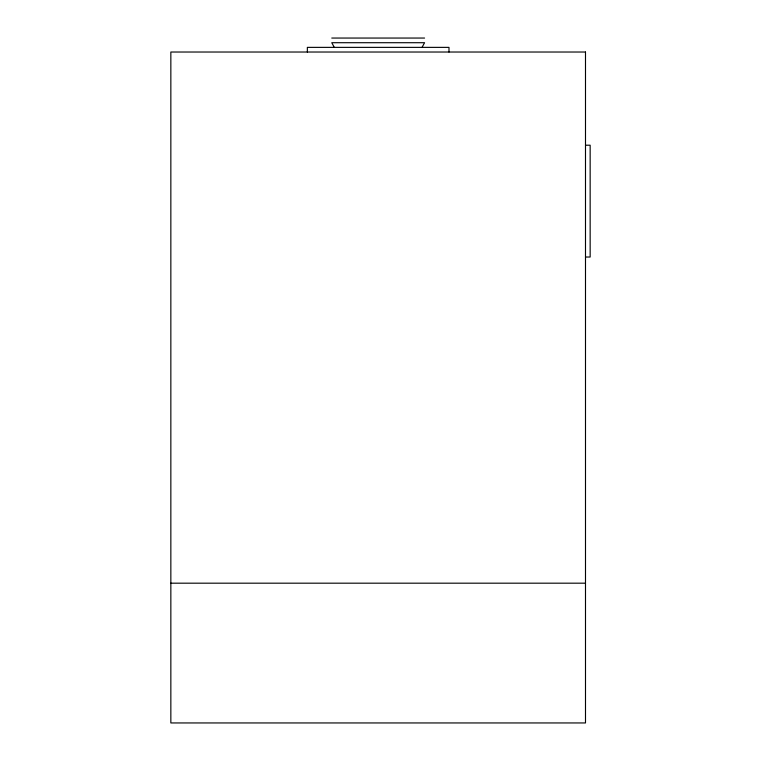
<?xml version="1.0" encoding="UTF-8"?>
<svg xmlns="http://www.w3.org/2000/svg" width="761" height="761" viewBox="0 0 761 761"><rect width="100%" height="100%" fill="white"/><g stroke="black" fill="none" stroke-linecap="round" stroke-linejoin="round"><path stroke-width="1.14" d="M422.051 47.372L424.571 42.711L331.767 42.711L334.298 47.372M331.767 38.05L424.571 38.05M585.494 145.208L590.155 145.208L590.155 257.028L585.494 257.028M170.845 583.183L585.494 583.183M448.99 52.024L448.99 47.372L307.349 47.372L307.349 52.024M585.494 52.024L170.845 52.024L170.845 722.95L585.494 722.95L585.494 52.024"/></g></svg>
